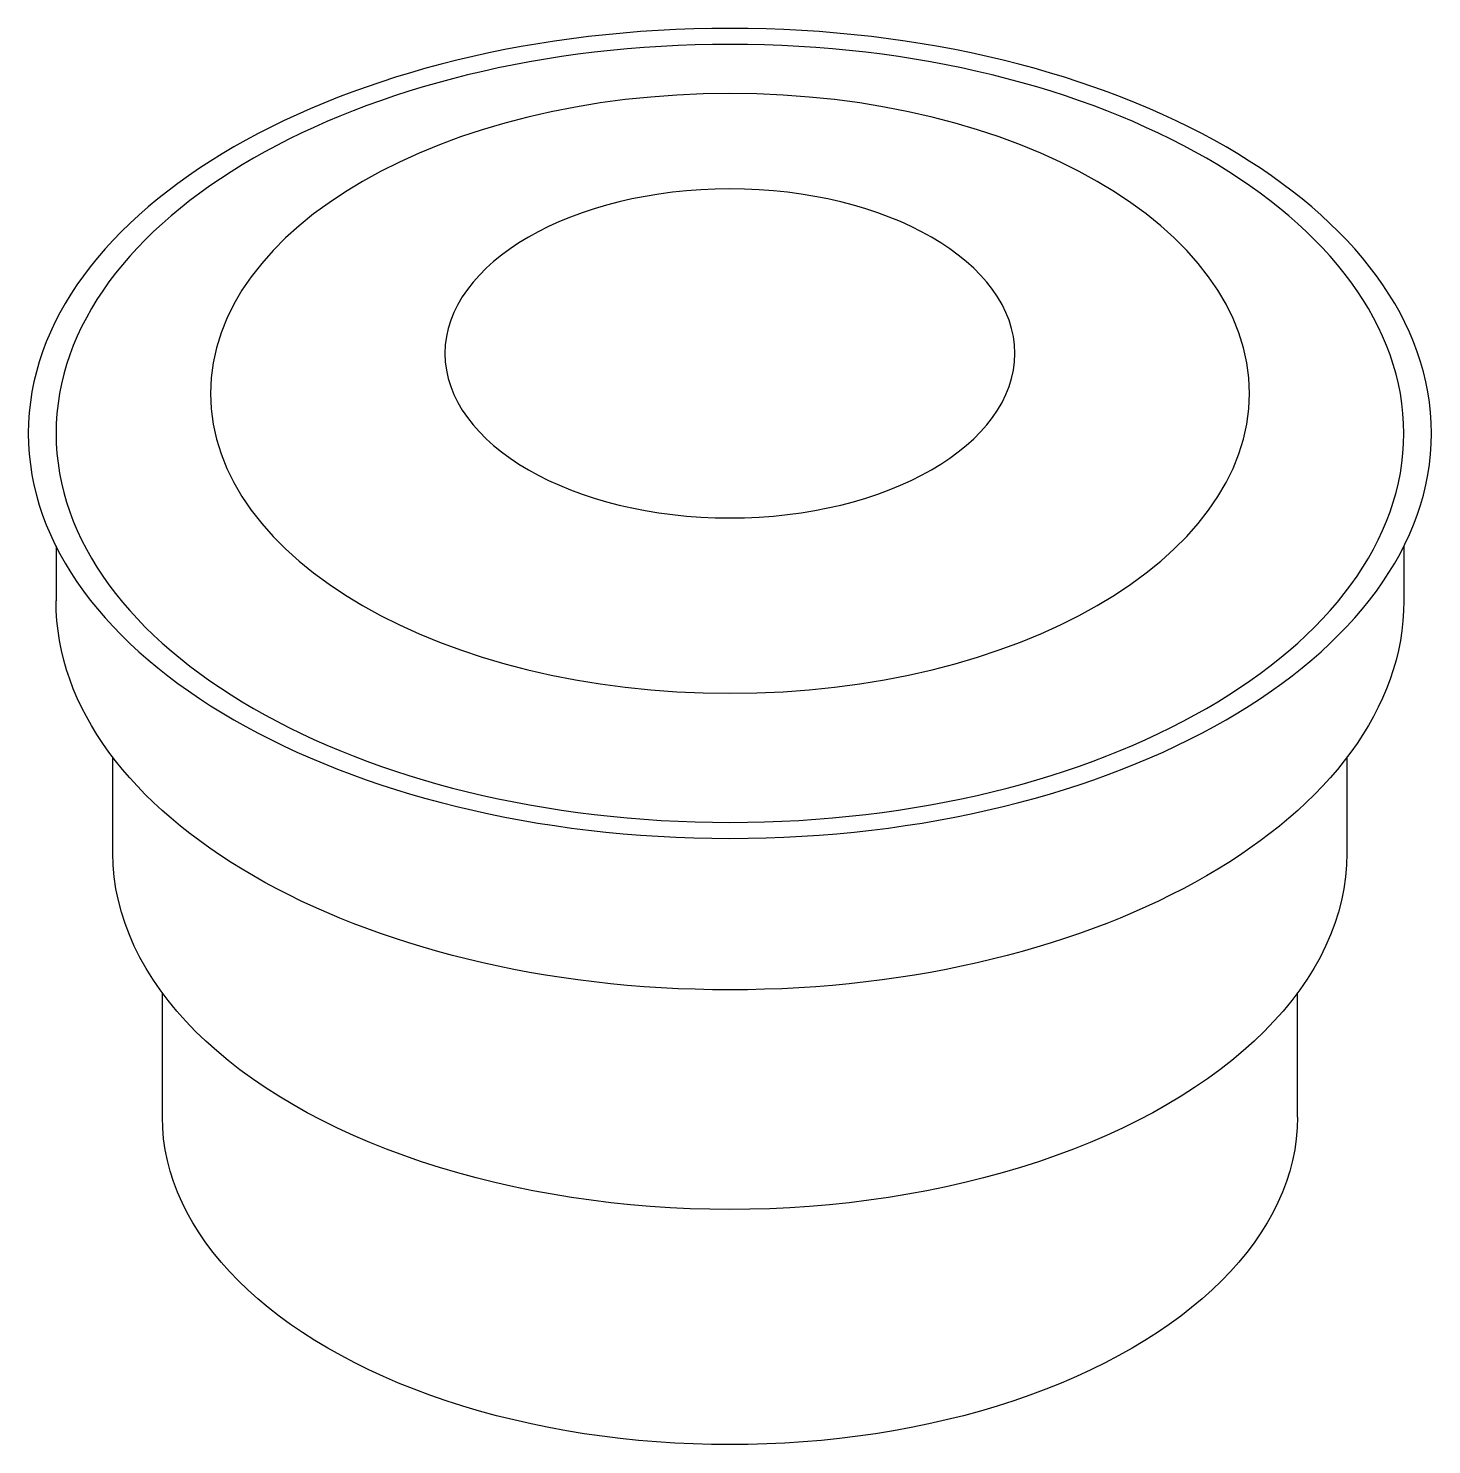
# Model space of a CAD drawing. Header units: millimetres. Extents: x -9803.58 to -9802.53, y -24.82 to -23.76.
import ezdxf

# ---------------------------------------------------------------- set-up
doc = ezdxf.new("R2010")
doc.units = ezdxf.units.MM
doc.layers.add('Tub_equipamentos', color=3, linetype='Continuous')

msp = doc.modelspace()

# ---------------------------------------------------------------- linework, layer by layer
at = {"layer": 'Tub_equipamentos'}
for p, q in [((-9803.5635, -24.1488), (-9803.5635, -24.1899)), ((-9802.5518, -24.1488), (-9802.5518, -24.1899)), ((-9803.5208, -24.3794), (-9803.5208, -24.3074)), ((-9802.5945, -24.3794), (-9802.5945, -24.3074)), ((-9803.4836, -24.5774), (-9803.4836, -24.4843)), ((-9802.6317, -24.5774), (-9802.6317, -24.4843))]:
    msp.add_line(p, q, dxfattribs=at)
at = {"layer": 'Tub_equipamentos', "extrusion": (0, 0, -1)}
msp.add_ellipse((-9803.0577, -24.0642), major_axis=(0.5266, 0), ratio=0.57735, dxfattribs=at)
at = {"layer": 'Tub_equipamentos', "color": 1, "extrusion": (0, 0, -1)}
msp.add_ellipse((-9803.0577, -24.0642), major_axis=(0.5058, 0), ratio=0.57735, dxfattribs=at)
at = {"layer": 'Tub_equipamentos', "color": 2, "extrusion": (0, 0, -1)}
for centre, major_axis in [((-9803.0577, -24.0342), (0.3899, 0)), ((-9803.0577, -24.0042), (0.2139, 0))]:
    msp.add_ellipse(centre, major_axis=major_axis, ratio=0.57735, dxfattribs=at)
at = {"layer": 'Tub_equipamentos', "extrusion": (0, 0, -1)}
for centre, major_axis, start_param, end_param in [((-9803.0577, -24.1899), (-0.5058, 0), 3.141593, 6.283185), ((-9803.0577, -24.3794), (0.4631, 0), 0, 3.141593), ((-9803.0577, -24.5774), (0.426, 0), 0, 3.141593)]:
    msp.add_ellipse(centre, major_axis=major_axis, ratio=0.57735, start_param=start_param, end_param=end_param, dxfattribs=at)

doc.saveas('drawing.dxf')
